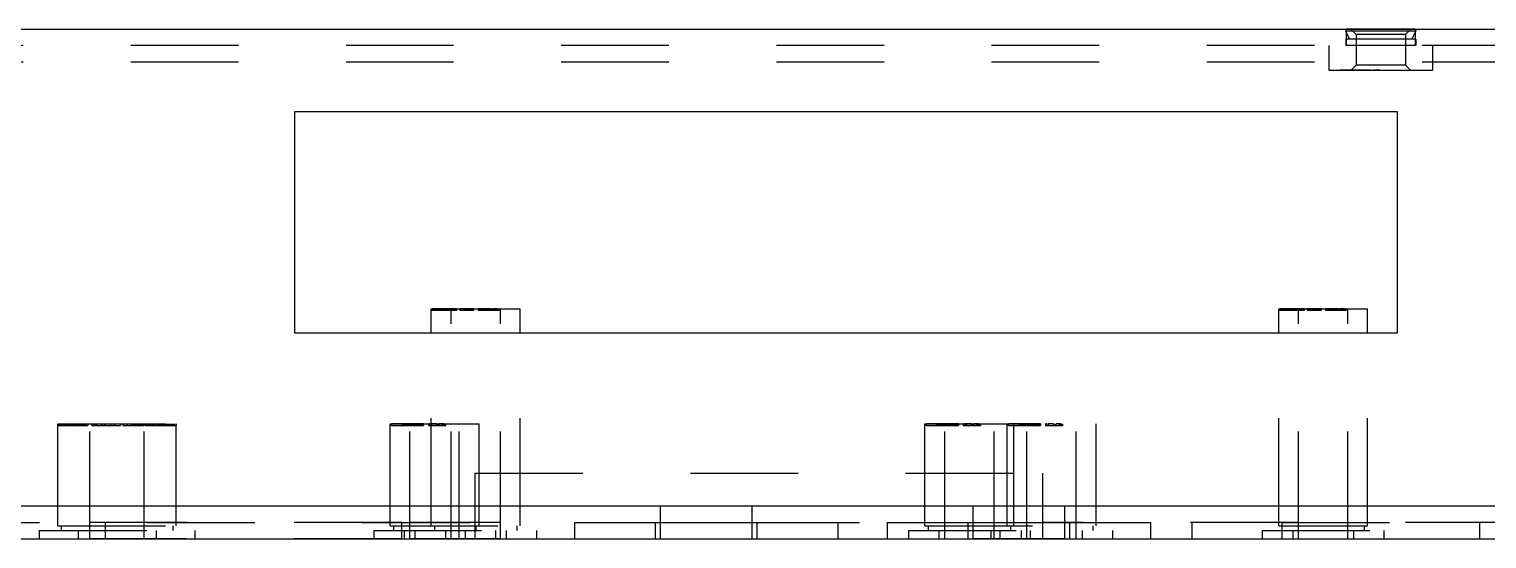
# Model space of a CAD drawing. Header units: millimetres. Extents: x 1262 to 3787, y 0 to 841.
# Drawn here: x 2913.1 to 3001.7, y 627.2 to 658.2 of the extents above; entities that cross this region are included whole.
import ezdxf

# ---------------------------------------------------------------- set-up
doc = ezdxf.new("R2010")
doc.units = ezdxf.units.MM
doc.header["$LTSCALE"] = 65.395
doc.linetypes.add('HIDDEN', pattern=[0.2, 0.1, -0.1])
doc.layers.get('0').update_dxf_attribs({"linetype": 'CONTINUOUS'})
doc.layers.add('02___PRT_ALL_AXES', color=7, linetype='CONTINUOUS')
doc.layers.add('DEFAULT_2', color=8, linetype='HIDDEN')

msp = doc.modelspace()

# ---------------------------------------------------------------- linework, layer by layer
at = {"color": 3, "linetype": 'Continuous'}
for p, q in [((2749.21, 658.158), (3161.21, 658.158)), ((2929.21, 639.658), (2929.21, 653.158)), ((2929.21, 653.158), (2996.21, 653.158)), ((2996.21, 653.158), (2996.21, 639.658)), ((2996.21, 639.658), (2929.21, 639.658)), ((2749.21, 629.158), (3161.21, 629.158)), ((2951.426, 629.158), (2951.426, 627.158)), ((2956.994, 629.158), (2956.994, 627.158)), ((2970.426, 629.158), (2970.426, 627.158)), ((2975.994, 629.158), (2975.994, 627.158)), ((2750.21, 627.158), (2951.426, 627.158)), ((2956.994, 627.158), (2970.426, 627.158)), ((2975.994, 627.158), (3160.21, 627.158))]:
    msp.add_line(p, q, dxfattribs=at)
at = {"color": 7, "linetype": 'Continuous'}
for p, q in [((2937.51, 639.658), (2937.51, 641.158)), ((2942.91, 639.658), (2942.91, 641.158)), ((2989.01, 639.658), (2989.01, 641.158)), ((2994.41, 639.658), (2994.41, 641.158)), ((2972.51, 628.158), (2972.51, 629.158))]:
    msp.add_line(p, q, dxfattribs=at)
at = {"layer": '02___PRT_ALL_AXES', "color": 8, "linetype": 'HIDDEN'}
for p, q in [((2997.31, 658.158), (2993.11, 658.158)), ((2993.11, 658.158), (2993.11, 657.158)), ((2997.31, 658.158), (2997.31, 657.158)), ((2997.31, 657.158), (2993.11, 657.158)), ((2938.71, 627.158), (2938.71, 641.158)), ((2941.71, 627.158), (2941.71, 641.158)), ((2990.21, 627.158), (2990.21, 641.158)), ((2993.21, 627.158), (2993.21, 641.158)), ((2937.51, 627.958), (2937.51, 639.658)), ((2942.91, 627.958), (2942.91, 639.658)), ((2989.01, 627.958), (2989.01, 639.658)), ((2994.41, 627.958), (2994.41, 639.658)), ((2914.81, 627.958), (2914.81, 634.158)), ((2916.76, 627.158), (2916.76, 634.158)), ((2916.76, 634.158), (2920.06, 634.158)), ((2920.06, 627.158), (2920.06, 634.158)), ((2922.01, 627.958), (2922.01, 634.058)), ((2935.01, 627.958), (2935.01, 634.158)), ((2935.01, 634.158), (2940.41, 634.158)), ((2936.21, 627.158), (2936.21, 634.158)), ((2939.21, 627.158), (2939.21, 634.158)), ((2940.41, 627.958), (2940.41, 634.158)), ((2967.51, 634.158), (2977.91, 634.158)), ((2967.51, 627.958), (2967.51, 634.158)), ((2968.71, 627.158), (2968.71, 634.158)), ((2971.71, 627.158), (2971.71, 634.158)), ((2972.51, 629.158), (2972.51, 634.158)), ((2972.91, 627.958), (2972.91, 634.158)), ((2973.71, 627.158), (2973.71, 634.158)), ((2976.71, 627.158), (2976.71, 634.158)), ((2977.91, 627.958), (2977.91, 634.158)), ((2935.71, 628.158), (2916.76, 628.158)), ((2917.71, 627.158), (2917.71, 628.158)), ((2935.71, 627.158), (2935.71, 628.158)), ((2941.71, 628.158), (2936.21, 628.158)), ((2946.21, 628.158), (2951.426, 628.158)), ((2946.21, 628.158), (2946.21, 627.158)), ((2956.994, 628.158), (2962.21, 628.158)), ((2962.21, 628.158), (2962.21, 627.158)), ((2965.21, 628.158), (2970.426, 628.158)), ((2965.21, 628.158), (2965.21, 627.158)), ((2972.51, 627.958), (2972.51, 628.158)), ((2975.994, 628.158), (2981.21, 628.158)), ((2981.21, 628.158), (2981.21, 627.158)), ((2989.21, 628.158), (3001.21, 628.158)), ((2989.21, 628.158), (2989.21, 627.158)), ((3001.21, 628.158), (3001.21, 627.158)), ((2935.71, 627.158), (2916.76, 627.158)), ((2941.71, 627.158), (2936.21, 627.158)), ((2946.21, 627.158), (2951.426, 627.158)), ((2956.994, 627.158), (2962.21, 627.158)), ((2965.21, 627.158), (2970.426, 627.158)), ((2975.994, 627.158), (2981.21, 627.158)), ((2989.21, 627.158), (3001.21, 627.158))]:
    msp.add_line(p, q, dxfattribs=at)
at = {"layer": '02___PRT_ALL_AXES', "color": 7, "linetype": 'Continuous'}
for p, q in [((2937.51, 639.658), (2937.51, 641.158)), ((2937.51, 641.158), (2942.91, 641.158)), ((2942.91, 639.658), (2942.91, 641.158)), ((2989.01, 641.158), (2994.41, 641.158)), ((2989.01, 639.658), (2989.01, 641.158)), ((2994.41, 639.658), (2994.41, 641.158)), ((2972.51, 628.158), (2972.51, 629.158)), ((2951.426, 628.158), (2956.994, 628.158)), ((2970.426, 628.158), (2975.994, 628.158))]:
    msp.add_line(p, q, dxfattribs=at)
at = {"layer": '02___PRT_ALL_AXES', "color": 3, "linetype": 'Continuous'}
for p, q in [((2951.426, 627.158), (2956.994, 627.158)), ((2970.426, 627.158), (2975.994, 627.158))]:
    msp.add_line(p, q, dxfattribs=at)
at = {"layer": 'DEFAULT_2', "color": 8, "linetype": 'HIDDEN'}
for p, q in [((2997.335, 658.128), (2993.085, 658.128)), ((2993.085, 658.128), (2993.085, 658.028)), ((2997.335, 658.028), (2993.085, 658.028)), ((2993.31, 657.538), (2993.085, 658.028)), ((2997.335, 657.538), (2993.085, 657.538)), ((2993.085, 657.538), (2993.085, 657.158)), ((2993.71, 657.828), (2993.41, 658.128)), ((2996.71, 657.828), (2993.71, 657.828)), ((2993.71, 657.828), (2993.71, 655.958)), ((2996.71, 657.828), (2997.01, 658.128)), ((2996.71, 657.828), (2996.71, 655.958)), ((2997.11, 657.538), (2997.335, 658.028)), ((2997.335, 658.128), (2997.335, 658.028)), ((2997.335, 657.538), (2997.335, 657.158)), ((3161.21, 657.158), (2749.21, 657.158)), ((2992.06, 657.158), (2992.06, 655.658)), ((2998.36, 657.158), (2998.36, 655.658)), ((3161.21, 656.158), (2749.21, 656.158)), ((2992.06, 655.658), (2998.36, 655.658)), ((2992.734, 655.678), (2994.626, 655.678)), ((2992.734, 655.678), (2992.734, 655.658)), ((2992.748, 655.678), (2992.748, 655.658)), ((2992.771, 655.658), (2992.771, 655.678)), ((2992.778, 655.678), (2992.778, 655.658)), ((2992.816, 655.658), (2992.816, 655.678)), ((2992.816, 655.678), (2992.816, 655.658)), ((2992.817, 655.678), (2992.817, 655.658)), ((2992.819, 655.678), (2992.819, 655.658)), ((2992.829, 655.678), (2992.829, 655.658)), ((2992.839, 655.658), (2992.839, 655.678)), ((2993.063, 655.678), (2993.063, 655.658)), ((2993.096, 655.678), (2993.096, 655.658)), ((2993.177, 655.678), (2993.177, 655.658)), ((2993.21, 655.678), (2993.21, 655.658)), ((2993.219, 655.678), (2993.219, 655.658)), ((2993.231, 655.678), (2993.231, 655.658)), ((2993.251, 655.678), (2993.251, 655.658)), ((2993.252, 655.678), (2993.252, 655.658)), ((2993.252, 655.678), (2993.252, 655.658)), ((2993.254, 655.678), (2993.254, 655.658)), ((2993.281, 655.678), (2993.281, 655.658)), ((2993.282, 655.678), (2993.282, 655.658)), ((2993.288, 655.678), (2993.288, 655.658)), ((2993.298, 655.678), (2993.298, 655.658)), ((2993.31, 655.658), (2993.31, 655.678)), ((2993.311, 655.678), (2993.311, 655.658)), ((2993.356, 655.678), (2993.356, 655.658)), ((2993.368, 655.678), (2993.368, 655.658)), ((2993.398, 655.678), (2993.398, 655.658)), ((2993.401, 655.678), (2993.401, 655.658)), ((2993.404, 655.678), (2993.404, 655.658)), ((2993.71, 655.958), (2993.41, 655.658)), ((2993.41, 655.678), (2993.41, 655.658)), ((2993.478, 655.678), (2993.478, 655.658)), ((2993.495, 655.678), (2993.495, 655.658)), ((2993.498, 655.678), (2993.498, 655.658)), ((2993.5, 655.678), (2993.5, 655.658)), ((2993.501, 655.658), (2993.501, 655.678)), ((2993.515, 655.678), (2993.515, 655.658)), ((2993.518, 655.678), (2993.518, 655.658)), ((2993.521, 655.678), (2993.521, 655.658)), ((2993.533, 655.678), (2993.533, 655.658)), ((2993.535, 655.678), (2993.535, 655.658)), ((2993.543, 655.678), (2993.543, 655.658)), ((2993.544, 655.678), (2993.544, 655.658)), ((2993.604, 655.678), (2993.604, 655.658)), ((2993.605, 655.678), (2993.605, 655.658)), ((2993.617, 655.658), (2993.617, 655.678)), ((2993.642, 655.678), (2993.642, 655.658)), ((2993.648, 655.678), (2993.648, 655.658)), ((2993.664, 655.678), (2993.664, 655.658)), ((2993.666, 655.678), (2993.666, 655.658)), ((2993.679, 655.658), (2993.679, 655.678)), ((2993.683, 655.678), (2993.683, 655.658)), ((2993.693, 655.678), (2993.693, 655.658)), ((2993.694, 655.658), (2993.694, 655.678)), ((2993.697, 655.678), (2993.697, 655.658)), ((2993.709, 655.678), (2993.709, 655.658)), ((2996.71, 655.958), (2993.71, 655.958)), ((2993.722, 655.658), (2993.722, 655.678)), ((2993.723, 655.678), (2993.723, 655.658)), ((2993.724, 655.678), (2993.724, 655.658)), ((2993.758, 655.658), (2993.758, 655.678)), ((2993.765, 655.678), (2993.765, 655.658)), ((2993.825, 655.678), (2993.825, 655.658)), ((2993.832, 655.658), (2993.832, 655.678)), ((2993.856, 655.678), (2993.856, 655.658)), ((2993.867, 655.678), (2993.867, 655.658)), ((2993.879, 655.658), (2993.879, 655.678)), ((2993.89, 655.678), (2993.89, 655.658)), ((2993.89, 655.658), (2993.89, 655.678)), ((2993.901, 655.678), (2993.901, 655.658)), ((2993.903, 655.678), (2993.903, 655.658)), ((2993.942, 655.678), (2993.942, 655.658)), ((2993.97, 655.678), (2993.97, 655.658)), ((2993.978, 655.678), (2993.978, 655.658)), ((2993.978, 655.678), (2993.978, 655.658)), ((2994.054, 655.658), (2994.054, 655.678)), ((2994.072, 655.678), (2994.072, 655.658)), ((2994.101, 655.678), (2994.101, 655.658)), ((2994.114, 655.678), (2994.114, 655.658)), ((2994.124, 655.658), (2994.124, 655.678)), ((2994.142, 655.678), (2994.142, 655.658)), ((2994.172, 655.658), (2994.172, 655.678)), ((2994.18, 655.678), (2994.18, 655.658)), ((2994.309, 655.658), (2994.309, 655.678)), ((2994.343, 655.678), (2994.343, 655.658)), ((2994.371, 655.678), (2994.371, 655.658)), ((2994.379, 655.678), (2994.379, 655.658)), ((2994.408, 655.678), (2994.408, 655.658)), ((2994.42, 655.678), (2994.42, 655.658)), ((2994.447, 655.678), (2994.447, 655.658)), ((2994.455, 655.678), (2994.455, 655.658)), ((2994.614, 655.678), (2994.614, 655.658)), ((2994.626, 655.678), (2994.626, 655.658)), ((2994.766, 655.678), (2995.147, 655.678)), ((2994.766, 655.678), (2994.766, 655.658)), ((2994.767, 655.678), (2994.767, 655.658)), ((2994.807, 655.678), (2994.807, 655.658)), ((2994.816, 655.678), (2994.816, 655.658)), ((2994.817, 655.678), (2994.817, 655.658)), ((2994.818, 655.678), (2994.818, 655.658)), ((2994.84, 655.678), (2994.84, 655.658)), ((2994.846, 655.678), (2994.846, 655.658)), ((2994.847, 655.658), (2994.847, 655.678)), ((2994.851, 655.678), (2994.851, 655.658)), ((2994.855, 655.678), (2994.855, 655.658)), ((2994.933, 655.678), (2994.933, 655.658)), ((2994.948, 655.678), (2994.948, 655.658)), ((2994.949, 655.678), (2994.949, 655.658)), ((2994.958, 655.678), (2994.958, 655.658)), ((2994.983, 655.678), (2994.983, 655.658)), ((2994.994, 655.678), (2994.994, 655.658)), ((2995.04, 655.678), (2995.04, 655.658)), ((2995.067, 655.678), (2995.067, 655.658)), ((2995.073, 655.678), (2995.073, 655.658)), ((2995.099, 655.678), (2995.099, 655.658)), ((2995.1, 655.658), (2995.1, 655.678)), ((2995.106, 655.678), (2995.106, 655.658)), ((2995.107, 655.678), (2995.107, 655.658)), ((2995.114, 655.658), (2995.114, 655.678)), ((2995.118, 655.678), (2995.118, 655.658)), ((2995.146, 655.678), (2995.146, 655.658)), ((2995.147, 655.658), (2995.147, 655.678)), ((2996.71, 655.958), (2997.01, 655.658)), ((2937.548, 641.058), (2937.548, 641.158)), ((2937.548, 641.058), (2939.07, 641.058)), ((2937.572, 641.058), (2937.572, 641.158)), ((2939.07, 641.158), (2937.572, 641.158)), ((2937.778, 641.158), (2937.778, 641.058)), ((2937.829, 641.158), (2937.829, 641.058)), ((2937.859, 641.158), (2937.859, 641.058)), ((2937.902, 641.158), (2937.902, 641.058)), ((2937.953, 641.158), (2937.953, 641.058)), ((2937.981, 641.158), (2937.981, 641.058)), ((2937.983, 641.158), (2937.983, 641.058)), ((2938.005, 641.058), (2938.005, 641.158)), ((2938.069, 641.158), (2938.069, 641.058)), ((2938.08, 641.058), (2938.08, 641.158)), ((2938.105, 641.158), (2938.105, 641.058)), ((2938.375, 641.158), (2938.375, 641.058)), ((2938.51, 641.158), (2938.51, 641.058)), ((2938.541, 641.158), (2938.541, 641.058)), ((2938.683, 641.158), (2938.683, 641.058)), ((2938.686, 641.158), (2938.686, 641.058)), ((2938.694, 641.158), (2938.694, 641.058)), ((2938.734, 641.158), (2938.734, 641.058)), ((2938.742, 641.158), (2938.742, 641.058)), ((2938.775, 641.158), (2938.775, 641.058)), ((2938.792, 641.158), (2938.792, 641.058)), ((2938.828, 641.158), (2938.828, 641.058)), ((2938.834, 641.158), (2938.834, 641.058)), ((2938.841, 641.158), (2938.841, 641.058)), ((2938.86, 641.158), (2938.86, 641.058)), ((2938.867, 641.158), (2938.867, 641.058)), ((2938.869, 641.158), (2938.869, 641.058)), ((2938.87, 641.158), (2938.87, 641.058)), ((2938.883, 641.158), (2938.883, 641.058)), ((2938.887, 641.158), (2938.887, 641.058)), ((2938.893, 641.158), (2938.893, 641.058)), ((2938.913, 641.158), (2938.913, 641.058)), ((2938.919, 641.158), (2938.919, 641.058)), ((2938.979, 641.158), (2938.979, 641.058)), ((2939.011, 641.158), (2939.011, 641.058)), ((2939.067, 641.158), (2939.067, 641.058)), ((2939.07, 641.158), (2939.07, 641.058)), ((2940.081, 641.158), (2939.243, 641.158)), ((2939.243, 641.158), (2939.243, 641.058)), ((2939.243, 641.058), (2940.081, 641.058)), ((2939.247, 641.158), (2939.247, 641.058)), ((2939.264, 641.158), (2939.264, 641.058)), ((2939.272, 641.158), (2939.272, 641.058)), ((2939.305, 641.158), (2939.305, 641.058)), ((2939.322, 641.158), (2939.322, 641.058)), ((2939.344, 641.158), (2939.344, 641.058)), ((2939.354, 641.158), (2939.354, 641.058)), ((2939.361, 641.158), (2939.361, 641.058)), ((2939.365, 641.158), (2939.365, 641.058)), ((2939.382, 641.158), (2939.382, 641.058)), ((2939.383, 641.158), (2939.383, 641.058)), ((2939.384, 641.158), (2939.384, 641.058)), ((2939.393, 641.158), (2939.393, 641.058)), ((2939.393, 641.158), (2939.393, 641.058)), ((2939.407, 641.158), (2939.407, 641.058)), ((2939.419, 641.158), (2939.419, 641.058)), ((2939.426, 641.158), (2939.426, 641.058)), ((2939.434, 641.158), (2939.434, 641.058)), ((2939.463, 641.058), (2939.463, 641.158)), ((2939.472, 641.158), (2939.472, 641.058)), ((2939.484, 641.158), (2939.484, 641.058)), ((2939.494, 641.158), (2939.494, 641.058)), ((2939.497, 641.158), (2939.497, 641.058)), ((2939.503, 641.158), (2939.503, 641.058)), ((2939.515, 641.158), (2939.515, 641.058)), ((2939.533, 641.158), (2939.533, 641.058)), ((2939.536, 641.158), (2939.536, 641.058)), ((2939.55, 641.158), (2939.55, 641.058)), ((2939.621, 641.158), (2939.621, 641.058)), ((2939.623, 641.158), (2939.623, 641.058)), ((2939.627, 641.158), (2939.627, 641.058)), ((2939.636, 641.158), (2939.636, 641.058)), ((2939.644, 641.158), (2939.644, 641.058)), ((2939.704, 641.158), (2939.704, 641.058)), ((2939.716, 641.158), (2939.716, 641.058)), ((2939.725, 641.158), (2939.725, 641.058)), ((2939.727, 641.158), (2939.727, 641.058)), ((2939.742, 641.158), (2939.742, 641.058)), ((2939.774, 641.158), (2939.774, 641.058)), ((2939.788, 641.158), (2939.788, 641.058)), ((2939.807, 641.158), (2939.807, 641.058)), ((2939.808, 641.158), (2939.808, 641.058)), ((2939.814, 641.158), (2939.814, 641.058)), ((2939.838, 641.158), (2939.838, 641.058)), ((2939.869, 641.158), (2939.869, 641.058)), ((2939.878, 641.158), (2939.878, 641.058)), ((2939.904, 641.158), (2939.904, 641.058)), ((2939.934, 641.158), (2939.934, 641.058)), ((2939.95, 641.158), (2939.95, 641.058)), ((2939.954, 641.158), (2939.954, 641.058)), ((2939.97, 641.158), (2939.97, 641.058)), ((2939.979, 641.158), (2939.979, 641.058)), ((2940.021, 641.158), (2940.021, 641.058)), ((2940.08, 641.158), (2940.08, 641.058)), ((2940.081, 641.158), (2940.081, 641.058)), ((2941.096, 641.158), (2940.351, 641.158)), ((2940.351, 641.158), (2940.351, 641.058)), ((2940.351, 641.058), (2941.625, 641.058)), ((2940.526, 641.158), (2940.526, 641.058)), ((2940.543, 641.158), (2940.543, 641.058)), ((2940.691, 641.058), (2940.691, 641.158)), ((2940.815, 641.058), (2940.815, 641.158)), ((2941.096, 641.058), (2941.096, 641.158)), ((2941.137, 641.158), (2941.109, 641.158)), ((2941.109, 641.158), (2941.109, 641.058)), ((2941.137, 641.158), (2941.137, 641.058)), ((2941.516, 641.158), (2941.244, 641.158)), ((2941.244, 641.158), (2941.244, 641.058)), ((2941.253, 641.058), (2941.253, 641.158)), ((2941.284, 641.158), (2941.284, 641.058)), ((2941.516, 641.058), (2941.516, 641.158)), ((2941.625, 641.058), (2941.625, 641.158)), ((2989.048, 641.058), (2989.048, 641.158)), ((2989.048, 641.058), (2990.57, 641.058)), ((2990.57, 641.158), (2989.072, 641.158)), ((2989.072, 641.058), (2989.072, 641.158)), ((2989.278, 641.158), (2989.278, 641.058)), ((2989.329, 641.158), (2989.329, 641.058)), ((2989.359, 641.158), (2989.359, 641.058)), ((2989.402, 641.158), (2989.402, 641.058)), ((2989.453, 641.158), (2989.453, 641.058)), ((2989.481, 641.158), (2989.481, 641.058)), ((2989.483, 641.158), (2989.483, 641.058)), ((2989.505, 641.058), (2989.505, 641.158)), ((2989.569, 641.158), (2989.569, 641.058)), ((2989.58, 641.058), (2989.58, 641.158)), ((2989.605, 641.158), (2989.605, 641.058)), ((2989.875, 641.158), (2989.875, 641.058)), ((2990.01, 641.158), (2990.01, 641.058)), ((2990.041, 641.158), (2990.041, 641.058)), ((2990.183, 641.158), (2990.183, 641.058)), ((2990.186, 641.158), (2990.186, 641.058)), ((2990.194, 641.158), (2990.194, 641.058)), ((2990.234, 641.158), (2990.234, 641.058)), ((2990.242, 641.158), (2990.242, 641.058)), ((2990.275, 641.158), (2990.275, 641.058)), ((2990.292, 641.158), (2990.292, 641.058)), ((2990.328, 641.158), (2990.328, 641.058)), ((2990.334, 641.158), (2990.334, 641.058)), ((2990.341, 641.158), (2990.341, 641.058)), ((2990.36, 641.158), (2990.36, 641.058)), ((2990.367, 641.158), (2990.367, 641.058)), ((2990.369, 641.158), (2990.369, 641.058)), ((2990.37, 641.158), (2990.37, 641.058)), ((2990.383, 641.158), (2990.383, 641.058)), ((2990.387, 641.158), (2990.387, 641.058)), ((2990.393, 641.158), (2990.393, 641.058)), ((2990.413, 641.158), (2990.413, 641.058)), ((2990.419, 641.158), (2990.419, 641.058)), ((2990.479, 641.158), (2990.479, 641.058)), ((2990.511, 641.158), (2990.511, 641.058)), ((2990.567, 641.158), (2990.567, 641.058)), ((2990.57, 641.158), (2990.57, 641.058)), ((2991.581, 641.158), (2990.743, 641.158)), ((2990.743, 641.158), (2990.743, 641.058)), ((2990.743, 641.058), (2991.581, 641.058)), ((2990.747, 641.158), (2990.747, 641.058)), ((2990.764, 641.158), (2990.764, 641.058)), ((2990.772, 641.158), (2990.772, 641.058)), ((2990.805, 641.158), (2990.805, 641.058)), ((2990.822, 641.158), (2990.822, 641.058)), ((2990.844, 641.158), (2990.844, 641.058)), ((2990.854, 641.158), (2990.854, 641.058)), ((2990.861, 641.158), (2990.861, 641.058)), ((2990.865, 641.158), (2990.865, 641.058)), ((2990.882, 641.158), (2990.882, 641.058)), ((2990.883, 641.158), (2990.883, 641.058)), ((2990.884, 641.158), (2990.884, 641.058)), ((2990.893, 641.158), (2990.893, 641.058)), ((2990.893, 641.158), (2990.893, 641.058)), ((2990.907, 641.158), (2990.907, 641.058)), ((2990.919, 641.158), (2990.919, 641.058)), ((2990.926, 641.158), (2990.926, 641.058)), ((2990.934, 641.158), (2990.934, 641.058)), ((2990.963, 641.058), (2990.963, 641.158)), ((2990.972, 641.158), (2990.972, 641.058)), ((2990.984, 641.158), (2990.984, 641.058)), ((2990.994, 641.158), (2990.994, 641.058)), ((2990.997, 641.158), (2990.997, 641.058)), ((2991.003, 641.158), (2991.003, 641.058)), ((2991.015, 641.158), (2991.015, 641.058)), ((2991.033, 641.158), (2991.033, 641.058)), ((2991.036, 641.158), (2991.036, 641.058)), ((2991.05, 641.158), (2991.05, 641.058)), ((2991.121, 641.158), (2991.121, 641.058)), ((2991.123, 641.158), (2991.123, 641.058)), ((2991.127, 641.158), (2991.127, 641.058)), ((2991.136, 641.158), (2991.136, 641.058)), ((2991.144, 641.158), (2991.144, 641.058)), ((2991.204, 641.158), (2991.204, 641.058)), ((2991.216, 641.158), (2991.216, 641.058)), ((2991.225, 641.158), (2991.225, 641.058)), ((2991.227, 641.158), (2991.227, 641.058)), ((2991.242, 641.158), (2991.242, 641.058)), ((2991.274, 641.158), (2991.274, 641.058)), ((2991.288, 641.158), (2991.288, 641.058)), ((2991.307, 641.158), (2991.307, 641.058)), ((2991.308, 641.158), (2991.308, 641.058)), ((2991.314, 641.158), (2991.314, 641.058)), ((2991.338, 641.158), (2991.338, 641.058)), ((2991.369, 641.158), (2991.369, 641.058)), ((2991.378, 641.158), (2991.378, 641.058)), ((2991.404, 641.158), (2991.404, 641.058)), ((2991.434, 641.158), (2991.434, 641.058)), ((2991.45, 641.158), (2991.45, 641.058)), ((2991.454, 641.158), (2991.454, 641.058)), ((2991.47, 641.158), (2991.47, 641.058)), ((2991.479, 641.158), (2991.479, 641.058)), ((2991.521, 641.158), (2991.521, 641.058)), ((2991.58, 641.158), (2991.58, 641.058)), ((2991.581, 641.158), (2991.581, 641.058)), ((2992.596, 641.158), (2991.851, 641.158)), ((2991.851, 641.158), (2991.851, 641.058)), ((2991.851, 641.058), (2993.125, 641.058)), ((2992.026, 641.158), (2992.026, 641.058)), ((2992.043, 641.158), (2992.043, 641.058)), ((2992.191, 641.058), (2992.191, 641.158)), ((2992.315, 641.058), (2992.315, 641.158)), ((2992.596, 641.058), (2992.596, 641.158)), ((2992.637, 641.158), (2992.609, 641.158)), ((2992.609, 641.158), (2992.609, 641.058)), ((2992.637, 641.158), (2992.637, 641.058)), ((2993.016, 641.158), (2992.744, 641.158)), ((2992.744, 641.158), (2992.744, 641.058)), ((2992.753, 641.058), (2992.753, 641.158)), ((2992.784, 641.158), (2992.784, 641.058)), ((2993.016, 641.058), (2993.016, 641.158)), ((2993.125, 641.058), (2993.125, 641.158)), ((2937.51, 627.958), (2937.51, 639.658)), ((2942.91, 627.958), (2942.91, 639.658)), ((2989.01, 627.958), (2989.01, 639.658)), ((2994.41, 627.958), (2994.41, 639.658)), ((2914.81, 627.958), (2914.81, 634.158)), ((2914.81, 634.058), (2914.81, 634.158)), ((2914.81, 634.158), (2922.007, 634.158)), ((2914.81, 634.058), (2916.63, 634.058)), ((2914.881, 634.058), (2914.881, 634.158)), ((2914.966, 634.058), (2914.966, 634.158)), ((2914.972, 634.158), (2914.972, 634.058)), ((2915.012, 634.158), (2915.012, 634.058)), ((2915.027, 634.058), (2915.027, 634.158)), ((2915.049, 634.158), (2915.049, 634.058)), ((2915.06, 634.158), (2915.06, 634.058)), ((2915.147, 634.158), (2915.147, 634.058)), ((2915.158, 634.158), (2915.158, 634.058)), ((2915.207, 634.158), (2915.207, 634.058)), ((2915.265, 634.158), (2915.265, 634.058)), ((2915.272, 634.158), (2915.272, 634.058)), ((2915.341, 634.158), (2915.341, 634.058)), ((2915.391, 634.158), (2915.391, 634.058)), ((2915.411, 634.158), (2915.411, 634.058)), ((2915.442, 634.058), (2915.442, 634.158)), ((2915.516, 634.158), (2915.516, 634.058)), ((2915.523, 634.158), (2915.523, 634.058)), ((2915.528, 634.158), (2915.528, 634.058)), ((2915.567, 634.158), (2915.567, 634.058)), ((2915.575, 634.158), (2915.575, 634.058)), ((2915.624, 634.158), (2915.624, 634.058)), ((2915.643, 634.158), (2915.643, 634.058)), ((2915.669, 634.158), (2915.669, 634.058)), ((2915.67, 634.058), (2915.67, 634.158)), ((2915.722, 634.158), (2915.722, 634.058)), ((2915.754, 634.158), (2915.754, 634.058)), ((2915.779, 634.158), (2915.779, 634.058)), ((2915.782, 634.158), (2915.782, 634.058)), ((2915.827, 634.158), (2915.827, 634.058)), ((2915.829, 634.058), (2915.829, 634.158)), ((2915.889, 634.158), (2915.889, 634.058)), ((2915.937, 634.158), (2915.937, 634.058)), ((2915.947, 634.158), (2915.947, 634.058)), ((2915.958, 634.158), (2915.958, 634.058)), ((2915.97, 634.158), (2915.97, 634.058)), ((2915.978, 634.158), (2915.978, 634.058)), ((2916.008, 634.158), (2916.008, 634.058)), ((2916.065, 634.158), (2916.065, 634.058)), ((2916.127, 634.158), (2916.127, 634.058)), ((2916.127, 634.158), (2916.127, 634.058)), ((2916.174, 634.158), (2916.174, 634.058)), ((2916.178, 634.058), (2916.178, 634.158)), ((2916.197, 634.158), (2916.197, 634.058)), ((2916.21, 634.158), (2916.21, 634.058)), ((2916.285, 634.158), (2916.285, 634.058)), ((2916.294, 634.158), (2916.294, 634.058)), ((2916.349, 634.158), (2916.349, 634.058)), ((2916.383, 634.158), (2916.383, 634.058)), ((2916.477, 634.158), (2916.477, 634.058)), ((2916.514, 634.158), (2916.514, 634.058)), ((2916.63, 634.158), (2916.63, 634.058)), ((2916.879, 634.058), (2916.879, 634.158)), ((2916.879, 634.058), (2918.208, 634.058)), ((2916.963, 634.158), (2916.963, 634.058)), ((2917.08, 634.158), (2917.08, 634.058)), ((2917.083, 634.058), (2917.083, 634.158)), ((2917.156, 634.158), (2917.156, 634.058)), ((2917.458, 634.058), (2917.458, 634.158)), ((2917.468, 634.158), (2917.468, 634.058)), ((2917.506, 634.158), (2917.506, 634.058)), ((2917.652, 634.158), (2917.652, 634.058)), ((2917.678, 634.058), (2917.678, 634.158)), ((2917.696, 634.158), (2917.696, 634.058)), ((2918.012, 634.158), (2918.012, 634.058)), ((2918.208, 634.158), (2918.208, 634.058)), ((2918.245, 634.158), (2918.245, 634.058)), ((2918.245, 634.058), (2918.623, 634.058)), ((2918.246, 634.158), (2918.246, 634.058)), ((2918.622, 634.158), (2918.622, 634.058)), ((2918.623, 634.158), (2918.623, 634.058)), ((2918.767, 634.158), (2918.767, 634.058)), ((2918.767, 634.058), (2919.523, 634.058)), ((2918.802, 634.158), (2918.802, 634.058)), ((2919.021, 634.158), (2919.021, 634.058)), ((2919.025, 634.158), (2919.025, 634.058)), ((2919.227, 634.158), (2919.227, 634.058)), ((2919.333, 634.158), (2919.333, 634.058)), ((2919.346, 634.158), (2919.346, 634.058)), ((2919.4, 634.158), (2919.4, 634.058)), ((2919.446, 634.158), (2919.446, 634.058)), ((2919.523, 634.058), (2919.523, 634.158)), ((2919.552, 634.158), (2919.552, 634.058)), ((2919.552, 634.058), (2920.053, 634.058)), ((2919.579, 634.158), (2919.579, 634.058)), ((2919.634, 634.158), (2919.634, 634.058)), ((2919.674, 634.158), (2919.674, 634.058)), ((2919.709, 634.158), (2919.709, 634.058)), ((2919.721, 634.158), (2919.721, 634.058)), ((2919.738, 634.158), (2919.738, 634.058)), ((2919.741, 634.158), (2919.741, 634.058)), ((2919.749, 634.158), (2919.749, 634.058)), ((2919.814, 634.158), (2919.814, 634.058)), ((2919.833, 634.158), (2919.833, 634.058)), ((2919.842, 634.158), (2919.842, 634.058)), ((2919.876, 634.158), (2919.876, 634.058)), ((2919.912, 634.158), (2919.912, 634.058)), ((2919.915, 634.158), (2919.915, 634.058)), ((2919.951, 634.158), (2919.951, 634.058)), ((2920, 634.158), (2920, 634.058)), ((2920.008, 634.158), (2920.008, 634.058)), ((2920.053, 634.158), (2920.053, 634.058)), ((2920.123, 634.158), (2920.123, 634.058)), ((2920.123, 634.058), (2922.01, 634.058)), ((2920.188, 634.158), (2920.188, 634.058)), ((2920.223, 634.158), (2920.223, 634.058)), ((2920.3, 634.158), (2920.3, 634.058)), ((2920.334, 634.158), (2920.334, 634.058)), ((2920.336, 634.158), (2920.336, 634.058)), ((2920.352, 634.158), (2920.352, 634.058)), ((2920.396, 634.158), (2920.396, 634.058)), ((2920.397, 634.158), (2920.397, 634.058)), ((2920.42, 634.158), (2920.42, 634.058)), ((2920.43, 634.158), (2920.43, 634.058)), ((2920.438, 634.158), (2920.438, 634.058)), ((2920.467, 634.158), (2920.467, 634.058)), ((2920.486, 634.158), (2920.486, 634.058)), ((2920.52, 634.158), (2920.52, 634.058)), ((2920.539, 634.158), (2920.539, 634.058)), ((2920.551, 634.158), (2920.551, 634.058)), ((2920.589, 634.158), (2920.589, 634.058)), ((2920.603, 634.158), (2920.603, 634.058)), ((2920.626, 634.158), (2920.626, 634.058)), ((2920.663, 634.158), (2920.663, 634.058)), ((2920.692, 634.158), (2920.692, 634.058)), ((2920.716, 634.158), (2920.716, 634.058)), ((2920.819, 634.158), (2920.819, 634.058)), ((2920.82, 634.158), (2920.82, 634.058)), ((2920.826, 634.158), (2920.826, 634.058)), ((2920.829, 634.158), (2920.829, 634.058)), ((2920.849, 634.158), (2920.849, 634.058)), ((2920.855, 634.158), (2920.855, 634.058)), ((2920.861, 634.158), (2920.861, 634.058)), ((2920.93, 634.158), (2920.93, 634.058)), ((2920.969, 634.158), (2920.969, 634.058)), ((2920.987, 634.158), (2920.987, 634.058)), ((2920.99, 634.158), (2920.99, 634.058)), ((2920.993, 634.158), (2920.993, 634.058)), ((2920.999, 634.158), (2920.999, 634.058)), ((2921, 634.158), (2921, 634.058)), ((2921.004, 634.058), (2921.004, 634.158)), ((2921.032, 634.158), (2921.032, 634.058)), ((2921.037, 634.158), (2921.037, 634.058)), ((2921.038, 634.058), (2921.038, 634.158)), ((2921.046, 634.158), (2921.046, 634.058)), ((2921.06, 634.158), (2921.06, 634.058)), ((2921.064, 634.158), (2921.064, 634.058)), ((2921.122, 634.158), (2921.122, 634.058)), ((2921.131, 634.158), (2921.131, 634.058)), ((2921.165, 634.158), (2921.165, 634.058)), ((2921.168, 634.158), (2921.168, 634.058)), ((2921.168, 634.158), (2921.168, 634.058)), ((2921.201, 634.158), (2921.201, 634.058)), ((2921.209, 634.158), (2921.209, 634.058)), ((2921.231, 634.158), (2921.231, 634.058)), ((2921.234, 634.158), (2921.234, 634.058)), ((2921.24, 634.158), (2921.24, 634.058)), ((2921.251, 634.158), (2921.251, 634.058)), ((2921.258, 634.158), (2921.258, 634.058)), ((2921.264, 634.158), (2921.264, 634.058)), ((2921.314, 634.158), (2921.314, 634.058)), ((2921.342, 634.158), (2921.342, 634.058)), ((2921.35, 634.158), (2921.35, 634.058)), ((2921.357, 634.158), (2921.357, 634.058)), ((2921.369, 634.058), (2921.369, 634.158)), ((2921.391, 634.158), (2921.391, 634.058)), ((2921.394, 634.158), (2921.394, 634.058)), ((2921.451, 634.158), (2921.451, 634.058)), ((2921.473, 634.058), (2921.473, 634.158)), ((2921.507, 634.158), (2921.507, 634.058)), ((2921.508, 634.158), (2921.508, 634.058)), ((2921.513, 634.158), (2921.513, 634.058)), ((2921.515, 634.158), (2921.515, 634.058)), ((2921.568, 634.158), (2921.568, 634.058)), ((2921.579, 634.158), (2921.579, 634.058)), ((2921.635, 634.158), (2921.635, 634.058)), ((2921.654, 634.158), (2921.654, 634.058)), ((2921.656, 634.158), (2921.656, 634.058)), ((2921.665, 634.058), (2921.665, 634.158)), ((2921.745, 634.058), (2921.745, 634.158)), ((2921.767, 634.158), (2921.767, 634.058)), ((2921.768, 634.158), (2921.768, 634.058)), ((2921.81, 634.158), (2921.81, 634.058)), ((2921.83, 634.058), (2921.83, 634.158)), ((2921.854, 634.158), (2921.854, 634.058)), ((2921.89, 634.158), (2921.89, 634.058)), ((2921.891, 634.158), (2921.891, 634.058)), ((2922.006, 634.058), (2922.006, 634.158)), ((2922.007, 634.158), (2922.007, 634.058)), ((2922.01, 627.958), (2922.01, 634.058)), ((2935.01, 627.958), (2935.01, 634.158)), ((2935.085, 634.058), (2935.085, 634.158)), ((2935.085, 634.058), (2937.043, 634.058)), ((2935.116, 634.058), (2935.116, 634.158)), ((2937.043, 634.158), (2935.116, 634.158)), ((2935.737, 634.158), (2935.737, 634.058)), ((2935.742, 634.158), (2935.742, 634.058)), ((2935.762, 634.158), (2935.762, 634.058)), ((2935.786, 634.158), (2935.786, 634.058)), ((2935.865, 634.158), (2935.865, 634.058)), ((2935.88, 634.158), (2935.88, 634.058)), ((2935.884, 634.158), (2935.884, 634.058)), ((2935.893, 634.158), (2935.893, 634.058)), ((2935.908, 634.158), (2935.908, 634.058)), ((2935.91, 634.158), (2935.91, 634.058)), ((2935.919, 634.158), (2935.919, 634.058)), ((2935.942, 634.158), (2935.942, 634.058)), ((2935.951, 634.158), (2935.951, 634.058)), ((2935.953, 634.158), (2935.953, 634.058)), ((2935.969, 634.158), (2935.969, 634.058)), ((2935.977, 634.158), (2935.977, 634.058)), ((2935.981, 634.158), (2935.981, 634.058)), ((2936.029, 634.158), (2936.029, 634.058)), ((2936.075, 634.158), (2936.075, 634.058)), ((2936.099, 634.158), (2936.099, 634.058)), ((2936.103, 634.158), (2936.103, 634.058)), ((2936.106, 634.158), (2936.106, 634.058)), ((2936.118, 634.158), (2936.118, 634.058)), ((2936.119, 634.158), (2936.119, 634.058)), ((2936.124, 634.158), (2936.124, 634.058)), ((2936.133, 634.158), (2936.133, 634.058)), ((2936.137, 634.158), (2936.137, 634.058)), ((2936.162, 634.158), (2936.162, 634.058)), ((2936.187, 634.158), (2936.187, 634.058)), ((2936.203, 634.158), (2936.203, 634.058)), ((2936.207, 634.158), (2936.207, 634.058)), ((2936.217, 634.158), (2936.217, 634.058)), ((2936.223, 634.158), (2936.223, 634.058)), ((2936.241, 634.158), (2936.241, 634.058)), ((2936.243, 634.058), (2936.243, 634.158)), ((2936.251, 634.158), (2936.251, 634.058)), ((2936.292, 634.158), (2936.292, 634.058)), ((2936.32, 634.158), (2936.32, 634.058)), ((2936.33, 634.158), (2936.33, 634.058)), ((2936.362, 634.158), (2936.362, 634.058)), ((2936.365, 634.158), (2936.365, 634.058)), ((2936.388, 634.158), (2936.388, 634.058)), ((2936.396, 634.058), (2936.396, 634.158)), ((2936.403, 634.158), (2936.403, 634.058)), ((2936.406, 634.158), (2936.406, 634.058)), ((2936.41, 634.158), (2936.41, 634.058)), ((2936.427, 634.158), (2936.427, 634.058)), ((2936.469, 634.158), (2936.469, 634.058)), ((2936.471, 634.158), (2936.471, 634.058)), ((2936.472, 634.158), (2936.472, 634.058)), ((2936.477, 634.158), (2936.477, 634.058)), ((2936.483, 634.158), (2936.483, 634.058)), ((2936.499, 634.158), (2936.499, 634.058)), ((2936.524, 634.158), (2936.524, 634.058)), ((2936.527, 634.158), (2936.527, 634.058)), ((2936.566, 634.158), (2936.566, 634.058)), ((2936.568, 634.158), (2936.568, 634.058)), ((2936.568, 634.158), (2936.568, 634.058)), ((2936.574, 634.158), (2936.574, 634.058)), ((2936.587, 634.158), (2936.587, 634.058)), ((2936.595, 634.158), (2936.595, 634.058)), ((2936.631, 634.158), (2936.631, 634.058)), ((2936.639, 634.158), (2936.639, 634.058)), ((2936.641, 634.158), (2936.641, 634.058)), ((2936.643, 634.158), (2936.643, 634.058)), ((2936.671, 634.158), (2936.671, 634.058)), ((2936.68, 634.158), (2936.68, 634.058)), ((2936.71, 634.158), (2936.71, 634.058)), ((2936.743, 634.158), (2936.743, 634.058)), ((2936.761, 634.158), (2936.761, 634.058)), ((2936.815, 634.158), (2936.815, 634.058)), ((2936.816, 634.158), (2936.816, 634.058)), ((2936.852, 634.158), (2936.852, 634.058)), ((2936.893, 634.158), (2936.893, 634.058)), ((2936.925, 634.158), (2936.925, 634.058)), ((2936.928, 634.158), (2936.928, 634.058)), ((2936.966, 634.158), (2936.966, 634.058)), ((2937.015, 634.158), (2937.015, 634.058)), ((2937.017, 634.158), (2937.017, 634.058)), ((2937.043, 634.158), (2937.043, 634.058)), ((2937.332, 634.158), (2937.332, 634.058)), ((2937.4, 634.158), (2937.332, 634.158)), ((2937.332, 634.058), (2938.398, 634.058)), ((2937.4, 634.058), (2937.4, 634.158)), ((2937.472, 634.158), (2937.472, 634.058)), ((2937.819, 634.158), (2937.472, 634.158)), ((2937.519, 634.158), (2937.519, 634.058)), ((2937.527, 634.058), (2937.527, 634.158)), ((2937.819, 634.058), (2937.819, 634.158)), ((2937.895, 634.158), (2937.895, 634.058)), ((2937.986, 634.058), (2937.986, 634.158)), ((2938.275, 634.158), (2937.986, 634.158)), ((2938.143, 634.158), (2938.143, 634.058)), ((2938.22, 634.158), (2938.22, 634.058)), ((2938.275, 634.058), (2938.275, 634.158)), ((2938.33, 634.158), (2938.33, 634.058)), ((2938.398, 634.058), (2938.398, 634.158)), ((2940.41, 627.958), (2940.41, 634.158)), ((2967.51, 627.958), (2967.51, 634.158)), ((2967.585, 634.058), (2967.585, 634.158)), ((2967.585, 634.058), (2969.543, 634.058)), ((2969.543, 634.158), (2967.616, 634.158)), ((2967.616, 634.058), (2967.616, 634.158)), ((2968.237, 634.158), (2968.237, 634.058)), ((2968.242, 634.158), (2968.242, 634.058)), ((2968.262, 634.158), (2968.262, 634.058)), ((2968.286, 634.158), (2968.286, 634.058)), ((2968.365, 634.158), (2968.365, 634.058)), ((2968.38, 634.158), (2968.38, 634.058)), ((2968.384, 634.158), (2968.384, 634.058)), ((2968.393, 634.158), (2968.393, 634.058)), ((2968.408, 634.158), (2968.408, 634.058)), ((2968.41, 634.158), (2968.41, 634.058)), ((2968.419, 634.158), (2968.419, 634.058)), ((2968.442, 634.158), (2968.442, 634.058)), ((2968.451, 634.158), (2968.451, 634.058)), ((2968.453, 634.158), (2968.453, 634.058)), ((2968.469, 634.158), (2968.469, 634.058)), ((2968.477, 634.158), (2968.477, 634.058)), ((2968.481, 634.158), (2968.481, 634.058)), ((2968.529, 634.158), (2968.529, 634.058)), ((2968.575, 634.158), (2968.575, 634.058)), ((2968.599, 634.158), (2968.599, 634.058)), ((2968.603, 634.158), (2968.603, 634.058)), ((2968.606, 634.158), (2968.606, 634.058)), ((2968.618, 634.158), (2968.618, 634.058)), ((2968.619, 634.158), (2968.619, 634.058)), ((2968.624, 634.158), (2968.624, 634.058)), ((2968.633, 634.158), (2968.633, 634.058)), ((2968.637, 634.158), (2968.637, 634.058)), ((2968.662, 634.158), (2968.662, 634.058)), ((2968.687, 634.158), (2968.687, 634.058)), ((2968.703, 634.158), (2968.703, 634.058)), ((2968.707, 634.158), (2968.707, 634.058)), ((2968.717, 634.158), (2968.717, 634.058)), ((2968.723, 634.158), (2968.723, 634.058)), ((2968.741, 634.158), (2968.741, 634.058)), ((2968.743, 634.058), (2968.743, 634.158)), ((2968.751, 634.158), (2968.751, 634.058)), ((2968.792, 634.158), (2968.792, 634.058)), ((2968.82, 634.158), (2968.82, 634.058)), ((2968.83, 634.158), (2968.83, 634.058)), ((2968.862, 634.158), (2968.862, 634.058)), ((2968.865, 634.158), (2968.865, 634.058)), ((2968.888, 634.158), (2968.888, 634.058)), ((2968.896, 634.058), (2968.896, 634.158)), ((2968.903, 634.158), (2968.903, 634.058)), ((2968.906, 634.158), (2968.906, 634.058)), ((2968.91, 634.158), (2968.91, 634.058)), ((2968.927, 634.158), (2968.927, 634.058)), ((2968.969, 634.158), (2968.969, 634.058)), ((2968.971, 634.158), (2968.971, 634.058)), ((2968.972, 634.158), (2968.972, 634.058)), ((2968.977, 634.158), (2968.977, 634.058)), ((2968.983, 634.158), (2968.983, 634.058)), ((2968.999, 634.158), (2968.999, 634.058)), ((2969.024, 634.158), (2969.024, 634.058)), ((2969.027, 634.158), (2969.027, 634.058)), ((2969.066, 634.158), (2969.066, 634.058)), ((2969.068, 634.158), (2969.068, 634.058)), ((2969.068, 634.158), (2969.068, 634.058)), ((2969.074, 634.158), (2969.074, 634.058)), ((2969.087, 634.158), (2969.087, 634.058)), ((2969.095, 634.158), (2969.095, 634.058)), ((2969.131, 634.158), (2969.131, 634.058)), ((2969.139, 634.158), (2969.139, 634.058)), ((2969.141, 634.158), (2969.141, 634.058)), ((2969.143, 634.158), (2969.143, 634.058)), ((2969.171, 634.158), (2969.171, 634.058)), ((2969.18, 634.158), (2969.18, 634.058)), ((2969.21, 634.158), (2969.21, 634.058)), ((2969.243, 634.158), (2969.243, 634.058)), ((2969.261, 634.158), (2969.261, 634.058)), ((2969.315, 634.158), (2969.315, 634.058)), ((2969.316, 634.158), (2969.316, 634.058)), ((2969.352, 634.158), (2969.352, 634.058)), ((2969.393, 634.158), (2969.393, 634.058)), ((2969.425, 634.158), (2969.425, 634.058)), ((2969.428, 634.158), (2969.428, 634.058)), ((2969.466, 634.158), (2969.466, 634.058)), ((2969.515, 634.158), (2969.515, 634.058)), ((2969.517, 634.158), (2969.517, 634.058)), ((2969.543, 634.158), (2969.543, 634.058)), ((2969.9, 634.158), (2969.832, 634.158)), ((2969.832, 634.158), (2969.832, 634.058)), ((2969.832, 634.058), (2970.898, 634.058)), ((2969.9, 634.058), (2969.9, 634.158)), ((2970.319, 634.158), (2969.972, 634.158)), ((2969.972, 634.158), (2969.972, 634.058)), ((2970.019, 634.158), (2970.019, 634.058)), ((2970.027, 634.058), (2970.027, 634.158)), ((2970.319, 634.058), (2970.319, 634.158)), ((2970.395, 634.158), (2970.395, 634.058)), ((2970.775, 634.158), (2970.486, 634.158)), ((2970.486, 634.058), (2970.486, 634.158)), ((2970.643, 634.158), (2970.643, 634.058)), ((2970.72, 634.158), (2970.72, 634.058)), ((2970.775, 634.058), (2970.775, 634.158)), ((2970.83, 634.158), (2970.83, 634.058)), ((2970.898, 634.058), (2970.898, 634.158)), ((2972.51, 629.158), (2972.51, 634.158)), ((2972.585, 634.058), (2972.585, 634.158)), ((2972.585, 634.058), (2974.543, 634.058)), ((2974.543, 634.158), (2972.616, 634.158)), ((2972.616, 634.058), (2972.616, 634.158)), ((2972.91, 627.958), (2972.91, 634.158)), ((2973.237, 634.158), (2973.237, 634.058)), ((2973.242, 634.158), (2973.242, 634.058)), ((2973.262, 634.158), (2973.262, 634.058)), ((2973.286, 634.158), (2973.286, 634.058)), ((2973.365, 634.158), (2973.365, 634.058)), ((2973.38, 634.158), (2973.38, 634.058)), ((2973.384, 634.158), (2973.384, 634.058)), ((2973.393, 634.158), (2973.393, 634.058)), ((2973.408, 634.158), (2973.408, 634.058)), ((2973.41, 634.158), (2973.41, 634.058)), ((2973.419, 634.158), (2973.419, 634.058)), ((2973.442, 634.158), (2973.442, 634.058)), ((2973.451, 634.158), (2973.451, 634.058)), ((2973.453, 634.158), (2973.453, 634.058)), ((2973.469, 634.158), (2973.469, 634.058)), ((2973.477, 634.158), (2973.477, 634.058)), ((2973.481, 634.158), (2973.481, 634.058)), ((2973.529, 634.158), (2973.529, 634.058)), ((2973.575, 634.158), (2973.575, 634.058)), ((2973.599, 634.158), (2973.599, 634.058)), ((2973.603, 634.158), (2973.603, 634.058)), ((2973.606, 634.158), (2973.606, 634.058)), ((2973.618, 634.158), (2973.618, 634.058)), ((2973.619, 634.158), (2973.619, 634.058)), ((2973.624, 634.158), (2973.624, 634.058)), ((2973.633, 634.158), (2973.633, 634.058)), ((2973.637, 634.158), (2973.637, 634.058)), ((2973.662, 634.158), (2973.662, 634.058)), ((2973.687, 634.158), (2973.687, 634.058)), ((2973.703, 634.158), (2973.703, 634.058)), ((2973.707, 634.158), (2973.707, 634.058)), ((2973.717, 634.158), (2973.717, 634.058)), ((2973.723, 634.158), (2973.723, 634.058)), ((2973.741, 634.158), (2973.741, 634.058)), ((2973.743, 634.058), (2973.743, 634.158)), ((2973.751, 634.158), (2973.751, 634.058)), ((2973.792, 634.158), (2973.792, 634.058)), ((2973.82, 634.158), (2973.82, 634.058)), ((2973.83, 634.158), (2973.83, 634.058)), ((2973.862, 634.158), (2973.862, 634.058)), ((2973.865, 634.158), (2973.865, 634.058)), ((2973.888, 634.158), (2973.888, 634.058)), ((2973.896, 634.058), (2973.896, 634.158)), ((2973.903, 634.158), (2973.903, 634.058)), ((2973.906, 634.158), (2973.906, 634.058)), ((2973.91, 634.158), (2973.91, 634.058)), ((2973.927, 634.158), (2973.927, 634.058)), ((2973.969, 634.158), (2973.969, 634.058)), ((2973.971, 634.158), (2973.971, 634.058)), ((2973.972, 634.158), (2973.972, 634.058)), ((2973.977, 634.158), (2973.977, 634.058)), ((2973.983, 634.158), (2973.983, 634.058)), ((2973.999, 634.158), (2973.999, 634.058)), ((2974.024, 634.158), (2974.024, 634.058)), ((2974.027, 634.158), (2974.027, 634.058)), ((2974.066, 634.158), (2974.066, 634.058)), ((2974.068, 634.158), (2974.068, 634.058)), ((2974.068, 634.158), (2974.068, 634.058)), ((2974.074, 634.158), (2974.074, 634.058)), ((2974.087, 634.158), (2974.087, 634.058)), ((2974.095, 634.158), (2974.095, 634.058)), ((2974.131, 634.158), (2974.131, 634.058)), ((2974.139, 634.158), (2974.139, 634.058)), ((2974.141, 634.158), (2974.141, 634.058)), ((2974.143, 634.158), (2974.143, 634.058)), ((2974.171, 634.158), (2974.171, 634.058)), ((2974.18, 634.158), (2974.18, 634.058)), ((2974.21, 634.158), (2974.21, 634.058)), ((2974.243, 634.158), (2974.243, 634.058)), ((2974.261, 634.158), (2974.261, 634.058)), ((2974.315, 634.158), (2974.315, 634.058)), ((2974.316, 634.158), (2974.316, 634.058)), ((2974.352, 634.158), (2974.352, 634.058)), ((2974.393, 634.158), (2974.393, 634.058)), ((2974.425, 634.158), (2974.425, 634.058)), ((2974.428, 634.158), (2974.428, 634.058)), ((2974.466, 634.158), (2974.466, 634.058)), ((2974.515, 634.158), (2974.515, 634.058)), ((2974.517, 634.158), (2974.517, 634.058)), ((2974.543, 634.158), (2974.543, 634.058)), ((2974.9, 634.158), (2974.832, 634.158)), ((2974.832, 634.158), (2974.832, 634.058)), ((2974.832, 634.058), (2975.898, 634.058)), ((2974.9, 634.058), (2974.9, 634.158)), ((2975.319, 634.158), (2974.972, 634.158)), ((2974.972, 634.158), (2974.972, 634.058)), ((2975.019, 634.158), (2975.019, 634.058)), ((2975.027, 634.058), (2975.027, 634.158)), ((2975.319, 634.058), (2975.319, 634.158)), ((2975.395, 634.158), (2975.395, 634.058)), ((2975.775, 634.158), (2975.486, 634.158)), ((2975.486, 634.058), (2975.486, 634.158)), ((2975.643, 634.158), (2975.643, 634.058)), ((2975.72, 634.158), (2975.72, 634.058)), ((2975.775, 634.058), (2975.775, 634.158)), ((2975.83, 634.158), (2975.83, 634.058)), ((2975.898, 634.058), (2975.898, 634.158)), ((2977.91, 627.958), (2977.91, 634.158)), ((2940.18, 631.158), (2974.68, 631.158)), ((2940.18, 627.158), (2940.18, 631.158)), ((2974.68, 627.158), (2974.68, 631.158)), ((2750.21, 628.158), (2951.426, 628.158)), ((2951.119, 628.158), (2951.119, 627.158)), ((2956.994, 628.158), (2970.426, 628.158)), ((2957.301, 628.158), (2957.301, 627.158)), ((2970.119, 628.158), (2970.119, 627.158)), ((2972.51, 627.958), (2972.51, 628.158)), ((3160.21, 628.158), (2974.68, 628.158)), ((2976.301, 628.158), (2976.301, 627.158)), ((2983.76, 627.158), (2983.76, 628.158)), ((2913.676, 627.658), (2913.676, 627.158)), ((2913.676, 627.658), (2923.144, 627.658)), ((2914.81, 627.958), (2922.01, 627.958)), ((2915.01, 627.958), (2915.01, 627.658)), ((2916.043, 627.658), (2916.043, 627.158)), ((2920.777, 627.658), (2920.777, 627.158)), ((2921.81, 627.958), (2921.81, 627.658)), ((2923.144, 627.658), (2923.144, 627.158)), ((2934.015, 627.658), (2943.905, 627.658)), ((2934.015, 627.658), (2934.015, 627.158)), ((2935.01, 627.958), (2942.91, 627.958)), ((2935.21, 627.958), (2935.21, 627.658)), ((2935.862, 627.658), (2935.862, 627.158)), ((2936.515, 627.658), (2936.515, 627.158)), ((2937.71, 627.958), (2937.71, 627.658)), ((2938.362, 627.658), (2938.362, 627.158)), ((2939.557, 627.658), (2939.557, 627.158)), ((2940.21, 627.958), (2940.21, 627.658)), ((2941.405, 627.658), (2941.405, 627.158)), ((2942.057, 627.658), (2942.057, 627.158)), ((2942.71, 627.958), (2942.71, 627.658)), ((2943.905, 627.658), (2943.905, 627.158)), ((2966.515, 627.658), (2978.905, 627.658)), ((2966.515, 627.658), (2966.515, 627.158)), ((2967.51, 627.958), (2977.91, 627.958)), ((2967.71, 627.958), (2967.71, 627.658)), ((2968.362, 627.658), (2968.362, 627.158)), ((2971.515, 627.658), (2971.515, 627.158)), ((2972.057, 627.658), (2972.057, 627.158)), ((2972.71, 627.958), (2972.71, 627.658)), ((2973.362, 627.658), (2973.362, 627.158)), ((2973.905, 627.658), (2973.905, 627.158)), ((2977.057, 627.658), (2977.057, 627.158)), ((2977.71, 627.958), (2977.71, 627.658)), ((2978.905, 627.658), (2978.905, 627.158)), ((2988.015, 627.658), (2995.405, 627.658)), ((2988.015, 627.658), (2988.015, 627.158)), ((2989.01, 627.958), (2994.41, 627.958)), ((2989.21, 627.958), (2989.21, 627.658)), ((2989.862, 627.658), (2989.862, 627.158)), ((2993.557, 627.658), (2993.557, 627.158)), ((2994.21, 627.958), (2994.21, 627.658)), ((2995.405, 627.658), (2995.405, 627.158)), ((2974.68, 627.158), (2970.426, 627.158)), ((2975.994, 627.158), (2974.68, 627.158))]:
    msp.add_line(p, q, dxfattribs=at)

doc.saveas('drawing.dxf')
